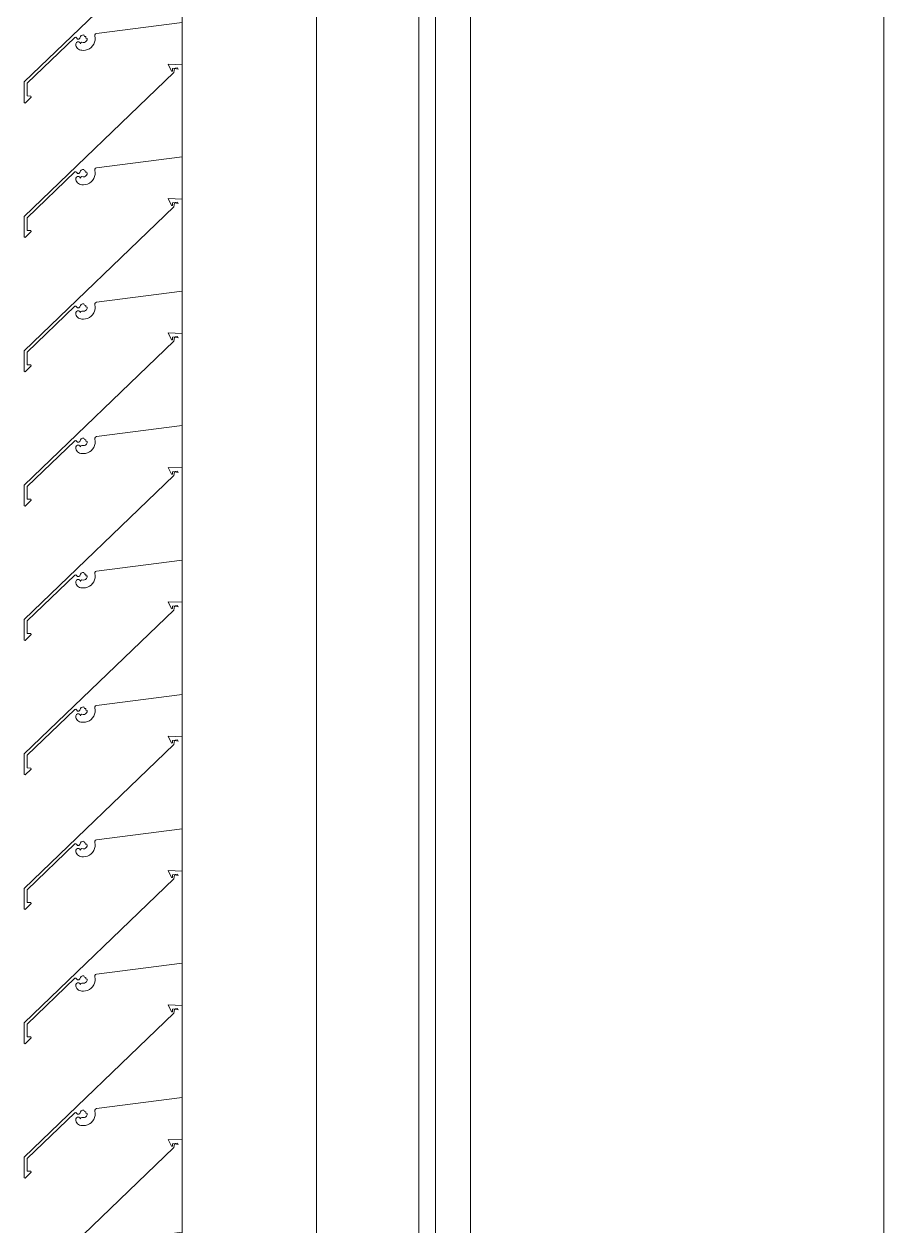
# Model space of a CAD drawing. Header units: millimetres. Extents: x -220592 to 404889, y -217665 to 38245.
# Drawn here: x 7742.18 to 7746.34, y -48100.07 to -48094.25 of the extents above; entities that cross this region are included whole.
import ezdxf

# ---------------------------------------------------------------- set-up
doc = ezdxf.new("R2010")
doc.units = ezdxf.units.MM
doc.linetypes.add('XKITLINE00', pattern=[0])
doc.layers.add('Part', color=7, linetype='Continuous', lineweight=0)

# ---------------------------------------------------------------- blocks, each defined once
blk = doc.blocks.new('*A15047')
at = {"layer": 'Part', "color": 7, "linetype": 'XKITLINE00', "lineweight": 0}
for p, q in [((8.69, 356.643483), (8.69, 102.780027)), ((6.69, 102.780027), (6.69, 273.099959))]:
    blk.add_line(p, q, dxfattribs=at)
blk = doc.blocks.new('*A15232')
at = {"layer": 'Part', "color": 7, "linetype": 'XKITLINE00', "lineweight": 0}
for p, q in [((6.439864, 121.65), (6.439864, 103.030027)), ((6.519864, 103.030027), (6.519864, 121.65))]:
    blk.add_line(p, q, dxfattribs=at)
blk = doc.blocks.new('*A15247')
at = {"layer": 'Part', "color": 7, "linetype": 'XKITLINE00', "lineweight": 0}
for p, q in [((5.294696, 122.26533), (5.294696, 108.465444)), ((5.944696, 122.26533), (5.944696, 108.465444))]:
    blk.add_line(p, q, dxfattribs=at)
blk = doc.blocks.new('*A15249')
at = {"layer": 'Part', "color": 7, "linetype": 'XKITLINE00', "lineweight": 0}
for p, q in [((5.255094, 116.377984), (4.529972, 115.681738)), ((5.294696, 116.415326), (5.227201, 116.41794)), ((5.227201, 116.41794), (5.242736, 116.384453)), ((5.242736, 116.384453), (5.247859, 116.384865)), ((5.247859, 116.384865), (5.247988, 116.397056)), ((5.247988, 116.397056), (5.272971, 116.400196)), ((5.257991, 116.396527), (5.255094, 116.377984)), ((5.275007, 116.393623), (5.257991, 116.396527)), ((5.272971, 116.400196), (5.275007, 116.393623)), ((4.880888, 115.916618), (5.294696, 115.969622)), ((4.872676, 115.909876), (4.875813, 115.914428)), ((4.875813, 115.914428), (4.880888, 115.916618)), ((4.545007, 115.675371), (4.776023, 115.896774)), ((4.776023, 115.896774), (4.781182, 115.897866)), ((4.78333, 115.871956), (4.78069, 115.866482)), ((4.78069, 115.866482), (4.781186, 115.858712)), ((4.781182, 115.897866), (4.784837, 115.893239)), ((4.781186, 115.858712), (4.782921, 115.853216)), ((4.782921, 115.853216), (4.785675, 115.848153)), ((4.788474, 115.875193), (4.78333, 115.871956)), ((4.784837, 115.893239), (4.789301, 115.889385)), ((4.794552, 115.875205), (4.788474, 115.875193)), ((4.789301, 115.889385), (4.795195, 115.889591)), ((4.799708, 115.871987), (4.794552, 115.875205)), ((4.795195, 115.889591), (4.799378, 115.893748)), ((4.799378, 115.893748), (4.802492, 115.901322)), ((4.80265, 115.866515), (4.799708, 115.871987)), ((4.802492, 115.901322), (4.807159, 115.906108)), ((4.80468, 115.871496), (4.80265, 115.866515)), ((4.809491, 115.873903), (4.80468, 115.871496)), ((4.807159, 115.906108), (4.813235, 115.908898)), ((4.815409, 115.872998), (4.809491, 115.873903)), ((4.813235, 115.908898), (4.819907, 115.90932)), ((4.821909, 115.873342), (4.815409, 115.872998)), ((4.819907, 115.90932), (4.822229, 115.90193)), ((4.827877, 115.87594), (4.821909, 115.873342)), ((4.822229, 115.90193), (4.829394, 115.900986)), ((4.832559, 115.880462), (4.827877, 115.87594)), ((4.829394, 115.900986), (4.828225, 115.893926)), ((4.828225, 115.893926), (4.83593, 115.89282)), ((4.835361, 115.886336), (4.832559, 115.880462)), ((4.83593, 115.89282), (4.835361, 115.886336)), ((4.854591, 115.848618), (4.861687, 115.856005)), ((4.861687, 115.856005), (4.867327, 115.864555)), ((4.867327, 115.864555), (4.871325, 115.873985)), ((4.871325, 115.873985), (4.873548, 115.883984)), ((4.872437, 115.904354), (4.872676, 115.909876)), ((4.873923, 115.89422), (4.872437, 115.904354)), ((4.873548, 115.883984), (4.873923, 115.89422)), ((4.785675, 115.848153), (4.789347, 115.84371)), ((4.789347, 115.84371), (4.7938, 115.840052)), ((4.7938, 115.840052), (4.79887, 115.837312)), ((4.79887, 115.837312), (4.804371, 115.835593)), ((4.804371, 115.835593), (4.810099, 115.834957)), ((4.810099, 115.834957), (4.816898, 115.834859)), ((4.816898, 115.834859), (4.827111, 115.835644)), ((4.827111, 115.835644), (4.837012, 115.838267)), ((4.837012, 115.838267), (4.846275, 115.84264)), ((4.846275, 115.84264), (4.854591, 115.848618)), ((4.529972, 115.681738), (4.530525, 115.582587)), ((4.54535, 115.614025), (4.545007, 115.675371)), ((4.530525, 115.582587), (4.535206, 115.580119)), ((4.535206, 115.580119), (4.563855, 115.609007)), ((4.56277, 115.613928), (4.54535, 115.614025)), ((4.563855, 115.609007), (4.56277, 115.613928))]:
    blk.add_line(p, q, dxfattribs=at)
blk = doc.blocks.new('*A15250')
at = {"layer": 'Part', "color": 7, "linetype": 'XKITLINE00', "lineweight": 0}
for p, q in [((5.294696, 115.765326), (5.227201, 115.76794)), ((5.227201, 115.76794), (5.242736, 115.734453)), ((5.247859, 115.734865), (5.247988, 115.747056)), ((5.247988, 115.747056), (5.272971, 115.750196)), ((5.257991, 115.746527), (5.255094, 115.727984)), ((5.275007, 115.743623), (5.257991, 115.746527)), ((5.272971, 115.750196), (5.275007, 115.743623)), ((5.255094, 115.727984), (4.529972, 115.031738)), ((5.242736, 115.734453), (5.247859, 115.734865)), ((4.880888, 115.266618), (5.294696, 115.319622)), ((4.545007, 115.025371), (4.776023, 115.246774)), ((4.776023, 115.246774), (4.781182, 115.247866)), ((4.78333, 115.221956), (4.78069, 115.216482)), ((4.78069, 115.216482), (4.781186, 115.208712)), ((4.781182, 115.247866), (4.784837, 115.243239)), ((4.788474, 115.225193), (4.78333, 115.221956)), ((4.784837, 115.243239), (4.789301, 115.239385)), ((4.794552, 115.225205), (4.788474, 115.225193)), ((4.789301, 115.239385), (4.795195, 115.239591)), ((4.799708, 115.221987), (4.794552, 115.225205)), ((4.795195, 115.239591), (4.799378, 115.243748)), ((4.799378, 115.243748), (4.802492, 115.251322)), ((4.80265, 115.216515), (4.799708, 115.221987)), ((4.802492, 115.251322), (4.807159, 115.256108)), ((4.80468, 115.221496), (4.80265, 115.216515)), ((4.809491, 115.223903), (4.80468, 115.221496)), ((4.807159, 115.256108), (4.813235, 115.258898)), ((4.815409, 115.222998), (4.809491, 115.223903)), ((4.813235, 115.258898), (4.819907, 115.25932)), ((4.821909, 115.223342), (4.815409, 115.222998)), ((4.819907, 115.25932), (4.822229, 115.25193)), ((4.827877, 115.22594), (4.821909, 115.223342)), ((4.822229, 115.25193), (4.829394, 115.250986)), ((4.832559, 115.230462), (4.827877, 115.22594)), ((4.829394, 115.250986), (4.828225, 115.243926)), ((4.828225, 115.243926), (4.83593, 115.24282)), ((4.835361, 115.236336), (4.832559, 115.230462)), ((4.83593, 115.24282), (4.835361, 115.236336)), ((4.861687, 115.206005), (4.867327, 115.214555)), ((4.867327, 115.214555), (4.871325, 115.223985)), ((4.871325, 115.223985), (4.873548, 115.233984)), ((4.872437, 115.254354), (4.872676, 115.259876)), ((4.873923, 115.24422), (4.872437, 115.254354)), ((4.872676, 115.259876), (4.875813, 115.264428)), ((4.873548, 115.233984), (4.873923, 115.24422)), ((4.875813, 115.264428), (4.880888, 115.266618)), ((4.781186, 115.208712), (4.782921, 115.203216)), ((4.782921, 115.203216), (4.785675, 115.198153)), ((4.785675, 115.198153), (4.789347, 115.19371)), ((4.789347, 115.19371), (4.7938, 115.190052)), ((4.7938, 115.190052), (4.79887, 115.187312)), ((4.79887, 115.187312), (4.804371, 115.185593)), ((4.804371, 115.185593), (4.810099, 115.184957)), ((4.810099, 115.184957), (4.816898, 115.184859)), ((4.816898, 115.184859), (4.827111, 115.185644)), ((4.827111, 115.185644), (4.837012, 115.188267)), ((4.837012, 115.188267), (4.846275, 115.19264)), ((4.846275, 115.19264), (4.854591, 115.198618)), ((4.854591, 115.198618), (4.861687, 115.206005)), ((4.529972, 115.031738), (4.530525, 114.932587)), ((4.54535, 114.964025), (4.545007, 115.025371)), ((4.530525, 114.932587), (4.535206, 114.930119)), ((4.535206, 114.930119), (4.563855, 114.959007)), ((4.56277, 114.963928), (4.54535, 114.964025)), ((4.563855, 114.959007), (4.56277, 114.963928))]:
    blk.add_line(p, q, dxfattribs=at)
blk = doc.blocks.new('*A15251')
at = {"layer": 'Part', "color": 7, "linetype": 'XKITLINE00', "lineweight": 0}
for p, q in [((5.294696, 115.115326), (5.227201, 115.11794)), ((5.227201, 115.11794), (5.242736, 115.084453)), ((5.247859, 115.084865), (5.247988, 115.097056)), ((5.247988, 115.097056), (5.272971, 115.100196)), ((5.272971, 115.100196), (5.275007, 115.093623)), ((5.255094, 115.077984), (4.529972, 114.381738)), ((5.242736, 115.084453), (5.247859, 115.084865)), ((5.257991, 115.096527), (5.255094, 115.077984)), ((5.275007, 115.093623), (5.257991, 115.096527)), ((4.880888, 114.616618), (5.294696, 114.669622)), ((4.545007, 114.375371), (4.776023, 114.596774)), ((4.776023, 114.596774), (4.781182, 114.597866)), ((4.781182, 114.597866), (4.784837, 114.593239)), ((4.788474, 114.575193), (4.78333, 114.571956)), ((4.784837, 114.593239), (4.789301, 114.589385)), ((4.794552, 114.575205), (4.788474, 114.575193)), ((4.789301, 114.589385), (4.795195, 114.589591)), ((4.799708, 114.571987), (4.794552, 114.575205)), ((4.795195, 114.589591), (4.799378, 114.593748)), ((4.799378, 114.593748), (4.802492, 114.601322)), ((4.802492, 114.601322), (4.807159, 114.606108)), ((4.809491, 114.573903), (4.80468, 114.571496)), ((4.807159, 114.606108), (4.813235, 114.608898)), ((4.815409, 114.572998), (4.809491, 114.573903)), ((4.813235, 114.608898), (4.819907, 114.60932)), ((4.819907, 114.60932), (4.822229, 114.60193)), ((4.827877, 114.57594), (4.821909, 114.573342)), ((4.822229, 114.60193), (4.829394, 114.600986)), ((4.832559, 114.580462), (4.827877, 114.57594)), ((4.829394, 114.600986), (4.828225, 114.593926)), ((4.828225, 114.593926), (4.83593, 114.59282)), ((4.835361, 114.586336), (4.832559, 114.580462)), ((4.83593, 114.59282), (4.835361, 114.586336)), ((4.867327, 114.564555), (4.871325, 114.573985)), ((4.871325, 114.573985), (4.873548, 114.583984)), ((4.872437, 114.604354), (4.872676, 114.609876)), ((4.873923, 114.59422), (4.872437, 114.604354)), ((4.872676, 114.609876), (4.875813, 114.614428)), ((4.873548, 114.583984), (4.873923, 114.59422)), ((4.875813, 114.614428), (4.880888, 114.616618)), ((4.78333, 114.571956), (4.78069, 114.566482)), ((4.78069, 114.566482), (4.781186, 114.558712)), ((4.781186, 114.558712), (4.782921, 114.553216)), ((4.782921, 114.553216), (4.785675, 114.548153)), ((4.785675, 114.548153), (4.789347, 114.54371)), ((4.789347, 114.54371), (4.7938, 114.540052)), ((4.7938, 114.540052), (4.79887, 114.537312)), ((4.79887, 114.537312), (4.804371, 114.535593)), ((4.80265, 114.566515), (4.799708, 114.571987)), ((4.80468, 114.571496), (4.80265, 114.566515)), ((4.804371, 114.535593), (4.810099, 114.534957)), ((4.810099, 114.534957), (4.816898, 114.534859)), ((4.821909, 114.573342), (4.815409, 114.572998)), ((4.816898, 114.534859), (4.827111, 114.535644)), ((4.827111, 114.535644), (4.837012, 114.538267)), ((4.837012, 114.538267), (4.846275, 114.54264)), ((4.846275, 114.54264), (4.854591, 114.548618)), ((4.854591, 114.548618), (4.861687, 114.556005)), ((4.861687, 114.556005), (4.867327, 114.564555)), ((4.529972, 114.381738), (4.530525, 114.282587)), ((4.54535, 114.314025), (4.545007, 114.375371)), ((4.535206, 114.280119), (4.563855, 114.309007)), ((4.56277, 114.313928), (4.54535, 114.314025)), ((4.563855, 114.309007), (4.56277, 114.313928)), ((4.530525, 114.282587), (4.535206, 114.280119))]:
    blk.add_line(p, q, dxfattribs=at)
blk = doc.blocks.new('*A15252')
at = {"layer": 'Part', "color": 7, "linetype": 'XKITLINE00', "lineweight": 0}
for p, q in [((5.294696, 114.465326), (5.227201, 114.46794)), ((5.227201, 114.46794), (5.242736, 114.434453)), ((5.255094, 114.427984), (4.529972, 113.731738)), ((5.242736, 114.434453), (5.247859, 114.434865)), ((5.247859, 114.434865), (5.247988, 114.447056)), ((5.247988, 114.447056), (5.272971, 114.450196)), ((5.257991, 114.446527), (5.255094, 114.427984)), ((5.275007, 114.443623), (5.257991, 114.446527)), ((5.272971, 114.450196), (5.275007, 114.443623)), ((4.880888, 113.966618), (5.294696, 114.019622)), ((4.545007, 113.725371), (4.776023, 113.946774)), ((4.776023, 113.946774), (4.781182, 113.947866)), ((4.781182, 113.947866), (4.784837, 113.943239)), ((4.784837, 113.943239), (4.789301, 113.939385)), ((4.789301, 113.939385), (4.795195, 113.939591)), ((4.795195, 113.939591), (4.799378, 113.943748)), ((4.799378, 113.943748), (4.802492, 113.951322)), ((4.802492, 113.951322), (4.807159, 113.956108)), ((4.807159, 113.956108), (4.813235, 113.958898)), ((4.813235, 113.958898), (4.819907, 113.95932)), ((4.819907, 113.95932), (4.822229, 113.95193)), ((4.822229, 113.95193), (4.829394, 113.950986)), ((4.829394, 113.950986), (4.828225, 113.943926)), ((4.828225, 113.943926), (4.83593, 113.94282)), ((4.835361, 113.936336), (4.832559, 113.930462)), ((4.83593, 113.94282), (4.835361, 113.936336)), ((4.872437, 113.954354), (4.872676, 113.959876)), ((4.873923, 113.94422), (4.872437, 113.954354)), ((4.872676, 113.959876), (4.875813, 113.964428)), ((4.873548, 113.933984), (4.873923, 113.94422)), ((4.875813, 113.964428), (4.880888, 113.966618)), ((4.78333, 113.921956), (4.78069, 113.916482)), ((4.78069, 113.916482), (4.781186, 113.908712)), ((4.781186, 113.908712), (4.782921, 113.903216)), ((4.782921, 113.903216), (4.785675, 113.898153)), ((4.788474, 113.925193), (4.78333, 113.921956)), ((4.785675, 113.898153), (4.789347, 113.89371)), ((4.794552, 113.925205), (4.788474, 113.925193)), ((4.789347, 113.89371), (4.7938, 113.890052)), ((4.7938, 113.890052), (4.79887, 113.887312)), ((4.799708, 113.921987), (4.794552, 113.925205)), ((4.79887, 113.887312), (4.804371, 113.885593)), ((4.80265, 113.916515), (4.799708, 113.921987)), ((4.80468, 113.921496), (4.80265, 113.916515)), ((4.804371, 113.885593), (4.810099, 113.884957)), ((4.809491, 113.923903), (4.80468, 113.921496)), ((4.815409, 113.922998), (4.809491, 113.923903)), ((4.810099, 113.884957), (4.816898, 113.884859)), ((4.821909, 113.923342), (4.815409, 113.922998)), ((4.816898, 113.884859), (4.827111, 113.885644)), ((4.827877, 113.92594), (4.821909, 113.923342)), ((4.827111, 113.885644), (4.837012, 113.888267)), ((4.832559, 113.930462), (4.827877, 113.92594)), ((4.837012, 113.888267), (4.846275, 113.89264)), ((4.846275, 113.89264), (4.854591, 113.898618)), ((4.854591, 113.898618), (4.861687, 113.906005)), ((4.861687, 113.906005), (4.867327, 113.914555)), ((4.867327, 113.914555), (4.871325, 113.923985)), ((4.871325, 113.923985), (4.873548, 113.933984)), ((4.529972, 113.731738), (4.530525, 113.632587)), ((4.54535, 113.664025), (4.545007, 113.725371)), ((4.535206, 113.630119), (4.563855, 113.659007)), ((4.56277, 113.663928), (4.54535, 113.664025)), ((4.563855, 113.659007), (4.56277, 113.663928)), ((4.530525, 113.632587), (4.535206, 113.630119))]:
    blk.add_line(p, q, dxfattribs=at)
blk = doc.blocks.new('*A15253')
at = {"layer": 'Part', "color": 7, "linetype": 'XKITLINE00', "lineweight": 0}
for p, q in [((5.255094, 113.777984), (4.529972, 113.081738)), ((5.294696, 113.815326), (5.227201, 113.81794)), ((5.227201, 113.81794), (5.242736, 113.784453)), ((5.242736, 113.784453), (5.247859, 113.784865)), ((5.247859, 113.784865), (5.247988, 113.797056)), ((5.247988, 113.797056), (5.272971, 113.800196)), ((5.257991, 113.796527), (5.255094, 113.777984)), ((5.275007, 113.793623), (5.257991, 113.796527)), ((5.272971, 113.800196), (5.275007, 113.793623)), ((4.880888, 113.316618), (5.294696, 113.369622)), ((4.545007, 113.075371), (4.776023, 113.296774)), ((4.776023, 113.296774), (4.781182, 113.297866)), ((4.781182, 113.297866), (4.784837, 113.293239)), ((4.799378, 113.293748), (4.802492, 113.301322)), ((4.802492, 113.301322), (4.807159, 113.306108)), ((4.807159, 113.306108), (4.813235, 113.308898)), ((4.813235, 113.308898), (4.819907, 113.30932)), ((4.819907, 113.30932), (4.822229, 113.30193)), ((4.822229, 113.30193), (4.829394, 113.300986)), ((4.829394, 113.300986), (4.828225, 113.293926)), ((4.872437, 113.304354), (4.872676, 113.309876)), ((4.873923, 113.29422), (4.872437, 113.304354)), ((4.872676, 113.309876), (4.875813, 113.314428)), ((4.875813, 113.314428), (4.880888, 113.316618)), ((4.78333, 113.271956), (4.78069, 113.266482)), ((4.78069, 113.266482), (4.781186, 113.258712)), ((4.781186, 113.258712), (4.782921, 113.253216)), ((4.782921, 113.253216), (4.785675, 113.248153)), ((4.788474, 113.275193), (4.78333, 113.271956)), ((4.784837, 113.293239), (4.789301, 113.289385)), ((4.785675, 113.248153), (4.789347, 113.24371)), ((4.794552, 113.275205), (4.788474, 113.275193)), ((4.789301, 113.289385), (4.795195, 113.289591)), ((4.789347, 113.24371), (4.7938, 113.240052)), ((4.7938, 113.240052), (4.79887, 113.237312)), ((4.799708, 113.271987), (4.794552, 113.275205)), ((4.795195, 113.289591), (4.799378, 113.293748)), ((4.79887, 113.237312), (4.804371, 113.235593)), ((4.80265, 113.266515), (4.799708, 113.271987)), ((4.80468, 113.271496), (4.80265, 113.266515)), ((4.809491, 113.273903), (4.80468, 113.271496)), ((4.815409, 113.272998), (4.809491, 113.273903)), ((4.821909, 113.273342), (4.815409, 113.272998)), ((4.827877, 113.27594), (4.821909, 113.273342)), ((4.827111, 113.235644), (4.837012, 113.238267)), ((4.832559, 113.280462), (4.827877, 113.27594)), ((4.828225, 113.293926), (4.83593, 113.29282)), ((4.835361, 113.286336), (4.832559, 113.280462)), ((4.83593, 113.29282), (4.835361, 113.286336)), ((4.837012, 113.238267), (4.846275, 113.24264)), ((4.846275, 113.24264), (4.854591, 113.248618)), ((4.854591, 113.248618), (4.861687, 113.256005)), ((4.861687, 113.256005), (4.867327, 113.264555)), ((4.867327, 113.264555), (4.871325, 113.273985)), ((4.871325, 113.273985), (4.873548, 113.283984)), ((4.873548, 113.283984), (4.873923, 113.29422)), ((4.804371, 113.235593), (4.810099, 113.234957)), ((4.810099, 113.234957), (4.816898, 113.234859)), ((4.816898, 113.234859), (4.827111, 113.235644)), ((4.529972, 113.081738), (4.530525, 112.982587)), ((4.54535, 113.014025), (4.545007, 113.075371)), ((4.535206, 112.980119), (4.563855, 113.009007)), ((4.56277, 113.013928), (4.54535, 113.014025)), ((4.563855, 113.009007), (4.56277, 113.013928)), ((4.530525, 112.982587), (4.535206, 112.980119))]:
    blk.add_line(p, q, dxfattribs=at)
blk = doc.blocks.new('*A15254')
at = {"layer": 'Part', "color": 7, "linetype": 'XKITLINE00', "lineweight": 0}
for p, q in [((5.255094, 113.127984), (4.529972, 112.431738)), ((5.294696, 113.165326), (5.227201, 113.16794)), ((5.227201, 113.16794), (5.242736, 113.134453)), ((5.242736, 113.134453), (5.247859, 113.134865)), ((5.247859, 113.134865), (5.247988, 113.147056)), ((5.247988, 113.147056), (5.272971, 113.150196)), ((5.257991, 113.146527), (5.255094, 113.127984)), ((5.275007, 113.143623), (5.257991, 113.146527)), ((5.272971, 113.150196), (5.275007, 113.143623)), ((4.880888, 112.666618), (5.294696, 112.719622)), ((4.802492, 112.651322), (4.807159, 112.656108)), ((4.807159, 112.656108), (4.813235, 112.658898)), ((4.813235, 112.658898), (4.819907, 112.65932)), ((4.819907, 112.65932), (4.822229, 112.65193)), ((4.872437, 112.654354), (4.872676, 112.659876)), ((4.872676, 112.659876), (4.875813, 112.664428)), ((4.875813, 112.664428), (4.880888, 112.666618)), ((4.545007, 112.425371), (4.776023, 112.646774)), ((4.776023, 112.646774), (4.781182, 112.647866)), ((4.78333, 112.621956), (4.78069, 112.616482)), ((4.78069, 112.616482), (4.781186, 112.608712)), ((4.781182, 112.647866), (4.784837, 112.643239)), ((4.781186, 112.608712), (4.782921, 112.603216)), ((4.782921, 112.603216), (4.785675, 112.598153)), ((4.788474, 112.625193), (4.78333, 112.621956)), ((4.784837, 112.643239), (4.789301, 112.639385)), ((4.785675, 112.598153), (4.789347, 112.59371)), ((4.794552, 112.625205), (4.788474, 112.625193)), ((4.789301, 112.639385), (4.795195, 112.639591)), ((4.799708, 112.621987), (4.794552, 112.625205)), ((4.795195, 112.639591), (4.799378, 112.643748)), ((4.799378, 112.643748), (4.802492, 112.651322)), ((4.80265, 112.616515), (4.799708, 112.621987)), ((4.80468, 112.621496), (4.80265, 112.616515)), ((4.809491, 112.623903), (4.80468, 112.621496)), ((4.815409, 112.622998), (4.809491, 112.623903)), ((4.821909, 112.623342), (4.815409, 112.622998)), ((4.827877, 112.62594), (4.821909, 112.623342)), ((4.822229, 112.65193), (4.829394, 112.650986)), ((4.832559, 112.630462), (4.827877, 112.62594)), ((4.829394, 112.650986), (4.828225, 112.643926)), ((4.828225, 112.643926), (4.83593, 112.64282)), ((4.835361, 112.636336), (4.832559, 112.630462)), ((4.83593, 112.64282), (4.835361, 112.636336)), ((4.846275, 112.59264), (4.854591, 112.598618)), ((4.854591, 112.598618), (4.861687, 112.606005)), ((4.861687, 112.606005), (4.867327, 112.614555)), ((4.867327, 112.614555), (4.871325, 112.623985)), ((4.871325, 112.623985), (4.873548, 112.633984)), ((4.873923, 112.64422), (4.872437, 112.654354)), ((4.873548, 112.633984), (4.873923, 112.64422)), ((4.789347, 112.59371), (4.7938, 112.590052)), ((4.7938, 112.590052), (4.79887, 112.587312)), ((4.79887, 112.587312), (4.804371, 112.585593)), ((4.804371, 112.585593), (4.810099, 112.584957)), ((4.810099, 112.584957), (4.816898, 112.584859)), ((4.816898, 112.584859), (4.827111, 112.585644)), ((4.827111, 112.585644), (4.837012, 112.588267)), ((4.837012, 112.588267), (4.846275, 112.59264)), ((4.529972, 112.431738), (4.530525, 112.332587)), ((4.54535, 112.364025), (4.545007, 112.425371)), ((4.530525, 112.332587), (4.535206, 112.330119)), ((4.535206, 112.330119), (4.563855, 112.359007)), ((4.56277, 112.363928), (4.54535, 112.364025)), ((4.563855, 112.359007), (4.56277, 112.363928))]:
    blk.add_line(p, q, dxfattribs=at)
blk = doc.blocks.new('*A15255')
at = {"layer": 'Part', "color": 7, "linetype": 'XKITLINE00', "lineweight": 0}
for p, q in [((5.294696, 112.515326), (5.227201, 112.51794)), ((5.227201, 112.51794), (5.242736, 112.484453)), ((5.242736, 112.484453), (5.247859, 112.484865)), ((5.247859, 112.484865), (5.247988, 112.497056)), ((5.247988, 112.497056), (5.272971, 112.500196)), ((5.257991, 112.496527), (5.255094, 112.477984)), ((5.275007, 112.493623), (5.257991, 112.496527)), ((5.272971, 112.500196), (5.275007, 112.493623)), ((5.255094, 112.477984), (4.529972, 111.781738)), ((4.875813, 112.014428), (4.880888, 112.016618)), ((4.880888, 112.016618), (5.294696, 112.069622)), ((4.545007, 111.775371), (4.776023, 111.996774)), ((4.776023, 111.996774), (4.781182, 111.997866)), ((4.78333, 111.971956), (4.78069, 111.966482)), ((4.78069, 111.966482), (4.781186, 111.958712)), ((4.781182, 111.997866), (4.784837, 111.993239)), ((4.781186, 111.958712), (4.782921, 111.953216)), ((4.788474, 111.975193), (4.78333, 111.971956)), ((4.784837, 111.993239), (4.789301, 111.989385)), ((4.794552, 111.975205), (4.788474, 111.975193)), ((4.789301, 111.989385), (4.795195, 111.989591)), ((4.799708, 111.971987), (4.794552, 111.975205)), ((4.795195, 111.989591), (4.799378, 111.993748)), ((4.799378, 111.993748), (4.802492, 112.001322)), ((4.80265, 111.966515), (4.799708, 111.971987)), ((4.802492, 112.001322), (4.807159, 112.006108)), ((4.80468, 111.971496), (4.80265, 111.966515)), ((4.809491, 111.973903), (4.80468, 111.971496)), ((4.807159, 112.006108), (4.813235, 112.008898)), ((4.815409, 111.972998), (4.809491, 111.973903)), ((4.813235, 112.008898), (4.819907, 112.00932)), ((4.821909, 111.973342), (4.815409, 111.972998)), ((4.819907, 112.00932), (4.822229, 112.00193)), ((4.827877, 111.97594), (4.821909, 111.973342)), ((4.822229, 112.00193), (4.829394, 112.000986)), ((4.832559, 111.980462), (4.827877, 111.97594)), ((4.829394, 112.000986), (4.828225, 111.993926)), ((4.828225, 111.993926), (4.83593, 111.99282)), ((4.835361, 111.986336), (4.832559, 111.980462)), ((4.83593, 111.99282), (4.835361, 111.986336)), ((4.861687, 111.956005), (4.867327, 111.964555)), ((4.867327, 111.964555), (4.871325, 111.973985)), ((4.871325, 111.973985), (4.873548, 111.983984)), ((4.872437, 112.004354), (4.872676, 112.009876)), ((4.873923, 111.99422), (4.872437, 112.004354)), ((4.872676, 112.009876), (4.875813, 112.014428)), ((4.873548, 111.983984), (4.873923, 111.99422)), ((4.782921, 111.953216), (4.785675, 111.948153)), ((4.785675, 111.948153), (4.789347, 111.94371)), ((4.789347, 111.94371), (4.7938, 111.940052)), ((4.7938, 111.940052), (4.79887, 111.937312)), ((4.79887, 111.937312), (4.804371, 111.935593)), ((4.804371, 111.935593), (4.810099, 111.934957)), ((4.810099, 111.934957), (4.816898, 111.934859)), ((4.816898, 111.934859), (4.827111, 111.935644)), ((4.827111, 111.935644), (4.837012, 111.938267)), ((4.837012, 111.938267), (4.846275, 111.94264)), ((4.846275, 111.94264), (4.854591, 111.948618)), ((4.854591, 111.948618), (4.861687, 111.956005)), ((4.529972, 111.781738), (4.530525, 111.682587)), ((4.54535, 111.714025), (4.545007, 111.775371)), ((4.530525, 111.682587), (4.535206, 111.680119)), ((4.535206, 111.680119), (4.563855, 111.709007)), ((4.56277, 111.713928), (4.54535, 111.714025)), ((4.563855, 111.709007), (4.56277, 111.713928))]:
    blk.add_line(p, q, dxfattribs=at)
blk = doc.blocks.new('*A15256')
at = {"layer": 'Part', "color": 7, "linetype": 'XKITLINE00', "lineweight": 0}
for p, q in [((5.294696, 111.865326), (5.227201, 111.86794)), ((5.227201, 111.86794), (5.242736, 111.834453)), ((5.247859, 111.834865), (5.247988, 111.847056)), ((5.247988, 111.847056), (5.272971, 111.850196)), ((5.257991, 111.846527), (5.255094, 111.827984)), ((5.275007, 111.843623), (5.257991, 111.846527)), ((5.272971, 111.850196), (5.275007, 111.843623)), ((5.255094, 111.827984), (4.529972, 111.131738)), ((5.242736, 111.834453), (5.247859, 111.834865)), ((4.880888, 111.366618), (5.294696, 111.419622)), ((4.545007, 111.125371), (4.776023, 111.346774)), ((4.776023, 111.346774), (4.781182, 111.347866)), ((4.78333, 111.321956), (4.78069, 111.316482)), ((4.781182, 111.347866), (4.784837, 111.343239)), ((4.788474, 111.325193), (4.78333, 111.321956)), ((4.784837, 111.343239), (4.789301, 111.339385)), ((4.794552, 111.325205), (4.788474, 111.325193)), ((4.789301, 111.339385), (4.795195, 111.339591)), ((4.799708, 111.321987), (4.794552, 111.325205)), ((4.795195, 111.339591), (4.799378, 111.343748)), ((4.799378, 111.343748), (4.802492, 111.351322)), ((4.80265, 111.316515), (4.799708, 111.321987)), ((4.802492, 111.351322), (4.807159, 111.356108)), ((4.80468, 111.321496), (4.80265, 111.316515)), ((4.809491, 111.323903), (4.80468, 111.321496)), ((4.807159, 111.356108), (4.813235, 111.358898)), ((4.815409, 111.322998), (4.809491, 111.323903)), ((4.813235, 111.358898), (4.819907, 111.35932)), ((4.821909, 111.323342), (4.815409, 111.322998)), ((4.819907, 111.35932), (4.822229, 111.35193)), ((4.827877, 111.32594), (4.821909, 111.323342)), ((4.822229, 111.35193), (4.829394, 111.350986)), ((4.832559, 111.330462), (4.827877, 111.32594)), ((4.829394, 111.350986), (4.828225, 111.343926)), ((4.828225, 111.343926), (4.83593, 111.34282)), ((4.835361, 111.336336), (4.832559, 111.330462)), ((4.83593, 111.34282), (4.835361, 111.336336)), ((4.867327, 111.314555), (4.871325, 111.323985)), ((4.871325, 111.323985), (4.873548, 111.333984)), ((4.872437, 111.354354), (4.872676, 111.359876)), ((4.873923, 111.34422), (4.872437, 111.354354)), ((4.872676, 111.359876), (4.875813, 111.364428)), ((4.873548, 111.333984), (4.873923, 111.34422)), ((4.875813, 111.364428), (4.880888, 111.366618)), ((4.78069, 111.316482), (4.781186, 111.308712)), ((4.781186, 111.308712), (4.782921, 111.303216)), ((4.782921, 111.303216), (4.785675, 111.298153)), ((4.785675, 111.298153), (4.789347, 111.29371)), ((4.789347, 111.29371), (4.7938, 111.290052)), ((4.7938, 111.290052), (4.79887, 111.287312)), ((4.79887, 111.287312), (4.804371, 111.285593)), ((4.804371, 111.285593), (4.810099, 111.284957)), ((4.810099, 111.284957), (4.816898, 111.284859)), ((4.816898, 111.284859), (4.827111, 111.285644)), ((4.827111, 111.285644), (4.837012, 111.288267)), ((4.837012, 111.288267), (4.846275, 111.29264)), ((4.846275, 111.29264), (4.854591, 111.298618)), ((4.854591, 111.298618), (4.861687, 111.306005)), ((4.861687, 111.306005), (4.867327, 111.314555)), ((4.529972, 111.131738), (4.530525, 111.032587)), ((4.54535, 111.064025), (4.545007, 111.125371)), ((4.530525, 111.032587), (4.535206, 111.030119)), ((4.535206, 111.030119), (4.563855, 111.059007)), ((4.56277, 111.063928), (4.54535, 111.064025)), ((4.563855, 111.059007), (4.56277, 111.063928))]:
    blk.add_line(p, q, dxfattribs=at)
blk = doc.blocks.new('*A15257')
at = {"layer": 'Part', "color": 7, "linetype": 'XKITLINE00', "lineweight": 0}
for p, q in [((5.294696, 111.215326), (5.227201, 111.21794)), ((5.227201, 111.21794), (5.242736, 111.184453)), ((5.255094, 111.177984), (4.529972, 110.481738)), ((5.242736, 111.184453), (5.247859, 111.184865)), ((5.247859, 111.184865), (5.247988, 111.197056)), ((5.247988, 111.197056), (5.272971, 111.200196)), ((5.257991, 111.196527), (5.255094, 111.177984)), ((5.275007, 111.193623), (5.257991, 111.196527)), ((5.272971, 111.200196), (5.275007, 111.193623)), ((4.880888, 110.716618), (5.294696, 110.769622)), ((4.545007, 110.475371), (4.776023, 110.696774)), ((4.776023, 110.696774), (4.781182, 110.697866)), ((4.781182, 110.697866), (4.784837, 110.693239)), ((4.784837, 110.693239), (4.789301, 110.689385)), ((4.789301, 110.689385), (4.795195, 110.689591)), ((4.795195, 110.689591), (4.799378, 110.693748)), ((4.799378, 110.693748), (4.802492, 110.701322)), ((4.802492, 110.701322), (4.807159, 110.706108)), ((4.807159, 110.706108), (4.813235, 110.708898)), ((4.813235, 110.708898), (4.819907, 110.70932)), ((4.819907, 110.70932), (4.822229, 110.70193)), ((4.822229, 110.70193), (4.829394, 110.700986)), ((4.832559, 110.680462), (4.827877, 110.67594)), ((4.829394, 110.700986), (4.828225, 110.693926)), ((4.828225, 110.693926), (4.83593, 110.69282)), ((4.835361, 110.686336), (4.832559, 110.680462)), ((4.83593, 110.69282), (4.835361, 110.686336)), ((4.871325, 110.673985), (4.873548, 110.683984)), ((4.872437, 110.704354), (4.872676, 110.709876)), ((4.873923, 110.69422), (4.872437, 110.704354)), ((4.872676, 110.709876), (4.875813, 110.714428)), ((4.873548, 110.683984), (4.873923, 110.69422)), ((4.875813, 110.714428), (4.880888, 110.716618)), ((4.78333, 110.671956), (4.78069, 110.666482)), ((4.78069, 110.666482), (4.781186, 110.658712)), ((4.781186, 110.658712), (4.782921, 110.653216)), ((4.782921, 110.653216), (4.785675, 110.648153)), ((4.788474, 110.675193), (4.78333, 110.671956)), ((4.785675, 110.648153), (4.789347, 110.64371)), ((4.794552, 110.675205), (4.788474, 110.675193)), ((4.789347, 110.64371), (4.7938, 110.640052)), ((4.7938, 110.640052), (4.79887, 110.637312)), ((4.799708, 110.671987), (4.794552, 110.675205)), ((4.79887, 110.637312), (4.804371, 110.635593)), ((4.80265, 110.666515), (4.799708, 110.671987)), ((4.80468, 110.671496), (4.80265, 110.666515)), ((4.804371, 110.635593), (4.810099, 110.634957)), ((4.809491, 110.673903), (4.80468, 110.671496)), ((4.815409, 110.672998), (4.809491, 110.673903)), ((4.810099, 110.634957), (4.816898, 110.634859)), ((4.821909, 110.673342), (4.815409, 110.672998)), ((4.816898, 110.634859), (4.827111, 110.635644)), ((4.827877, 110.67594), (4.821909, 110.673342)), ((4.827111, 110.635644), (4.837012, 110.638267)), ((4.837012, 110.638267), (4.846275, 110.64264)), ((4.846275, 110.64264), (4.854591, 110.648618)), ((4.854591, 110.648618), (4.861687, 110.656005)), ((4.861687, 110.656005), (4.867327, 110.664555)), ((4.867327, 110.664555), (4.871325, 110.673985)), ((4.529972, 110.481738), (4.530525, 110.382587)), ((4.54535, 110.414025), (4.545007, 110.475371)), ((4.535206, 110.380119), (4.563855, 110.409007)), ((4.56277, 110.413928), (4.54535, 110.414025)), ((4.563855, 110.409007), (4.56277, 110.413928)), ((4.530525, 110.382587), (4.535206, 110.380119))]:
    blk.add_line(p, q, dxfattribs=at)
blk = doc.blocks.new('*A15258')
at = {"layer": 'Part', "color": 7, "linetype": 'XKITLINE00', "lineweight": 0}
for p, q in [((5.294696, 110.565326), (5.227201, 110.56794)), ((5.227201, 110.56794), (5.242736, 110.534453)), ((5.255094, 110.527984), (4.529972, 109.831738)), ((5.242736, 110.534453), (5.247859, 110.534865)), ((5.247859, 110.534865), (5.247988, 110.547056)), ((5.247988, 110.547056), (5.272971, 110.550196)), ((5.257991, 110.546527), (5.255094, 110.527984)), ((5.275007, 110.543623), (5.257991, 110.546527)), ((5.272971, 110.550196), (5.275007, 110.543623)), ((4.880888, 110.066618), (5.294696, 110.119622)), ((4.545007, 109.825371), (4.776023, 110.046774)), ((4.776023, 110.046774), (4.781182, 110.047866)), ((4.781182, 110.047866), (4.784837, 110.043239)), ((4.784837, 110.043239), (4.789301, 110.039385)), ((4.795195, 110.039591), (4.799378, 110.043748)), ((4.799378, 110.043748), (4.802492, 110.051322)), ((4.802492, 110.051322), (4.807159, 110.056108)), ((4.807159, 110.056108), (4.813235, 110.058898)), ((4.813235, 110.058898), (4.819907, 110.05932)), ((4.819907, 110.05932), (4.822229, 110.05193)), ((4.822229, 110.05193), (4.829394, 110.050986)), ((4.829394, 110.050986), (4.828225, 110.043926)), ((4.828225, 110.043926), (4.83593, 110.04282)), ((4.83593, 110.04282), (4.835361, 110.036336)), ((4.872437, 110.054354), (4.872676, 110.059876)), ((4.873923, 110.04422), (4.872437, 110.054354)), ((4.872676, 110.059876), (4.875813, 110.064428)), ((4.873548, 110.033984), (4.873923, 110.04422)), ((4.875813, 110.064428), (4.880888, 110.066618)), ((4.78333, 110.021956), (4.78069, 110.016482)), ((4.78069, 110.016482), (4.781186, 110.008712)), ((4.781186, 110.008712), (4.782921, 110.003216)), ((4.782921, 110.003216), (4.785675, 109.998153)), ((4.788474, 110.025193), (4.78333, 110.021956)), ((4.785675, 109.998153), (4.789347, 109.99371)), ((4.794552, 110.025205), (4.788474, 110.025193)), ((4.789301, 110.039385), (4.795195, 110.039591)), ((4.789347, 109.99371), (4.7938, 109.990052)), ((4.7938, 109.990052), (4.79887, 109.987312)), ((4.799708, 110.021987), (4.794552, 110.025205)), ((4.79887, 109.987312), (4.804371, 109.985593)), ((4.80265, 110.016515), (4.799708, 110.021987)), ((4.80468, 110.021496), (4.80265, 110.016515)), ((4.804371, 109.985593), (4.810099, 109.984957)), ((4.809491, 110.023903), (4.80468, 110.021496)), ((4.815409, 110.022998), (4.809491, 110.023903)), ((4.810099, 109.984957), (4.816898, 109.984859)), ((4.821909, 110.023342), (4.815409, 110.022998)), ((4.816898, 109.984859), (4.827111, 109.985644)), ((4.827877, 110.02594), (4.821909, 110.023342)), ((4.827111, 109.985644), (4.837012, 109.988267)), ((4.832559, 110.030462), (4.827877, 110.02594)), ((4.835361, 110.036336), (4.832559, 110.030462)), ((4.837012, 109.988267), (4.846275, 109.99264)), ((4.846275, 109.99264), (4.854591, 109.998618)), ((4.854591, 109.998618), (4.861687, 110.006005)), ((4.861687, 110.006005), (4.867327, 110.014555)), ((4.867327, 110.014555), (4.871325, 110.023985)), ((4.871325, 110.023985), (4.873548, 110.033984)), ((4.529972, 109.831738), (4.530525, 109.732587)), ((4.54535, 109.764025), (4.545007, 109.825371)), ((4.535206, 109.730119), (4.563855, 109.759007)), ((4.56277, 109.763928), (4.54535, 109.764025)), ((4.563855, 109.759007), (4.56277, 109.763928)), ((4.530525, 109.732587), (4.535206, 109.730119))]:
    blk.add_line(p, q, dxfattribs=at)

msp = doc.modelspace()

# ---------------------------------------------------------------- block references
at = {"color": 7, "lineweight": 0}
for name in ['*A15047', '*A15247', '*A15232', '*A15249', '*A15250', '*A15251', '*A15252', '*A15253', '*A15254', '*A15255', '*A15256', '*A15257', '*A15258']:
    msp.add_blockref(name, (7737.6457, -48210.2152), dxfattribs=at)

doc.saveas('drawing.dxf')
